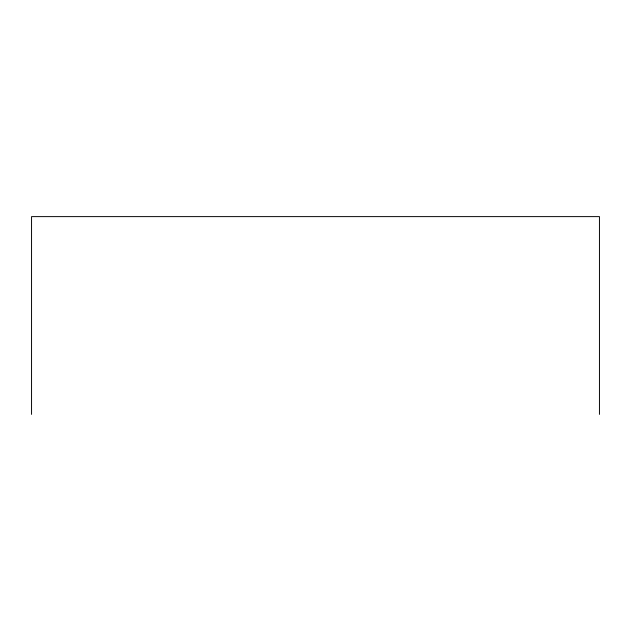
<?xml version="1.0" encoding="UTF-8"?>
<svg xmlns="http://www.w3.org/2000/svg" width="631" height="631" viewBox="0 0 631 631"><rect width="100%" height="100%" fill="white"/><g stroke="black" fill="none" stroke-linecap="round" stroke-linejoin="round"><path stroke-width="0.95" d="M599.45 414.386L599.45 216.614L31.55 216.614L31.55 414.386"/></g></svg>
